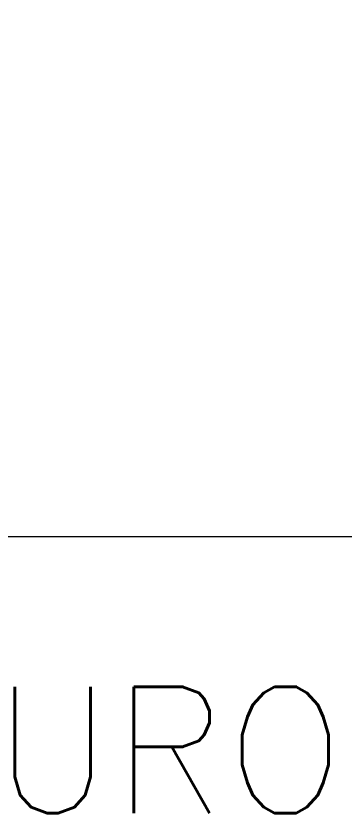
# Model space of a CAD drawing. Header units: inches. Extents: x -12418 to 57169, y -29325 to 19878.
# Drawn here: x 40557 to 40947, y -4640 to -3694 of the extents above; entities that cross this region are included whole.
import ezdxf
from ezdxf import colors
from ezdxf.entities.mleader import LeaderData, LeaderLine
from ezdxf.math import Vec2, Vec3

# ---------------------------------------------------------------- set-up
doc = ezdxf.new("R2010")
doc.units = ezdxf.units.IN
doc.header["$LTSCALE"] = 25
doc.header["$MEASUREMENT"] = 0
doc.linetypes.add('DASHDOT', pattern=[25.4, 12.7, -6.35, 0, -6.35])
doc.layers.get('0').update_dxf_attribs({"color": 8})
for name, color, linetype, lineweight in [('00-Ground Floor$0$72_EGR_BASE_TEXT', 252, 'Continuous', 5), ('00-Ground Floor$0$LOADING', 253, 'Continuous', 5), ('E-LITE-CIRC @ 100', 6, 'Continuous', 25), ('E-LITE-CLNG-CNDT', 6, 'DASHDOT', 35)]:
    doc.layers.add(name, color=color, linetype=linetype, lineweight=lineweight)
doc.styles.add('00-Ground Floor$0$SIMPLEX', font='SIMPLEX.shx', dxfattribs={"height": 150})
doc.styles.add('DC_Simplex', font='SIMPLEX.shx', dxfattribs={"width": 0.7})

# ---------------------------------------------------------------- blocks, each defined once
blk = doc.blocks.new('00-Ground Floor$0$GF21043-P')
at = {"color": 0}
blk.add_line((0.8, 0.75), (-0.8, 0.75), dxfattribs=at)
blk = doc.blocks.new('00-Ground Floor')
at = {"layer": '00-Ground Floor$0$LOADING', "extrusion": (2.24019e-05, 2.34868e-18, 1), "xscale": 1000, "yscale": 1000, "zscale": 1000, "rotation": 180}
blk.add_blockref('00-Ground Floor$0$GF21043-P', (40732.72, -3561.62, 0.89), dxfattribs=at)
at = {"layer": '00-Ground Floor$0$72_EGR_BASE_TEXT', "insert": (39742.68, -4489.86, 0), "char_height": 150, "attachment_point": 2, "style": '00-Ground Floor$0$SIMPLEX'}
blk.add_mtext('CONSULTATION ROOM NEUROLOGY', dxfattribs=at)
blk = doc.blocks.new('ARR0W')
at = {"color": 45}
blk.add_ellipse((0, 0), major_axis=(0.4, 0), ratio=0.4, dxfattribs=at)
at = {"color": 45, "ltscale": 0.5}
blk.add_solid([(-1.4, 0.1667), (-0.4, 0), (-1.4, -0.1667)], dxfattribs=at)

msp = doc.modelspace()

# ---------------------------------------------------------------- block references
at = {"layer": 'E-LITE-CLNG-CNDT'}
msp.add_blockref('00-Ground Floor', (0, 0), dxfattribs=at)

# ---------------------------------------------------------------- leaders
at = {"layer": 'E-LITE-CIRC @ 100'}
ml = msp.add_multileader_mtext('Standard', dxfattribs=at)
ml.set_content('{\\Fdc_el_romans|c0;\\W0.8;TO\\Fromans|c0; \\Fsimplex|c0;UPP-GF/S18}', color=256, style='DC_Simplex')
ml.set_leader_properties()
ml.set_arrow_properties(name='ARR0W')
ml.build(insert=Vec2(0, 0))
ml.multileader.update_dxf_attribs({"dogleg_length": 200, "arrow_head_size": 140, "scale": 100})
ctx = ml.context
ctx.base_point, ctx.scale, ctx.char_height, ctx.arrow_head_size, ctx.landing_gap_size, ctx.plane_origin, ctx.plane_x_axis, ctx.plane_y_axis = Vec3(38797.59, -2437.68, 0), 100, 200, 140, 140, Vec3(51335.76, -8545.24, 0), Vec3(1, 0.000001, 0), Vec3(-0.000001, 1, 0)
notes = []
notes.append((ctx, [(0, (1, 1, 0), (38688.8, -2437.68, 0), (1, 0.000001, 0), 108.79, [(0, [(37864.84, -4023.98, 0)], 0, [])])]))
ctx.mtext.insert, ctx.mtext.text_direction, ctx.mtext.rotation, ctx.mtext.flow_direction = Vec3(38937.59, -2304.35, 0), Vec3(1, 0.000001, 0), 0.000001, 5
for ctx, leaders in notes:
    for number, flags, end, landing, length, lines in leaders:
        leader = LeaderData()
        leader.index, (leader.has_last_leader_line, leader.has_dogleg_vector, leader.attachment_direction) = number, flags
        leader.last_leader_point, leader.dogleg_vector, leader.dogleg_length = Vec3(end), Vec3(landing), length
        for number, points, colour, breaks in lines:
            line = LeaderLine()
            line.index, line.vertices, line.color, line.breaks = number, Vec3.list(points), colors.encode_raw_color(colour), breaks
            leader.lines.append(line)
        ctx.leaders.append(leader)

doc.saveas('drawing.dxf')
